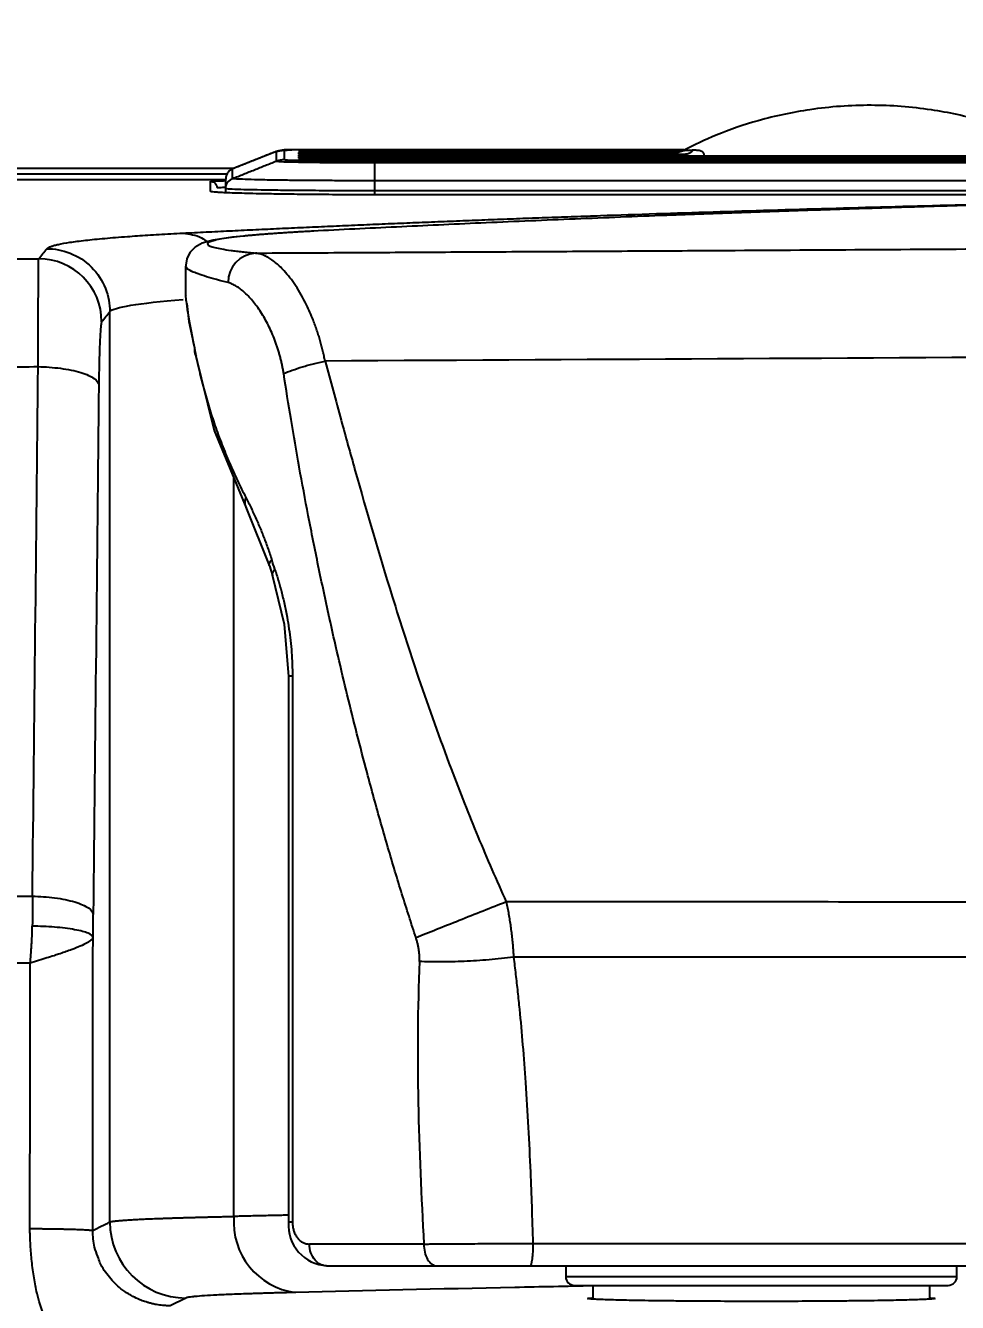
# Model space of a CAD drawing. Extents: x -4150 to 1921, y -105 to 2422.
# Drawn here: x -433.7 to -390.8, y 1789.7 to 1848.5 of the extents above; entities that cross this region are included whole.
import ezdxf

# ---------------------------------------------------------------- set-up
doc = ezdxf.new("R2010")
doc.units = 0
doc.header["$LTSCALE"] = 20
doc.header["$MEASUREMENT"] = 0
doc.layers.get('0').update_dxf_attribs({"linetype": 'CONTINUOUS'})
doc.layers.get('DEFPOINTS').update_dxf_attribs({"linetype": 'CONTINUOUS'})
doc.styles.get("Standard").update_dxf_attribs({"font": 'NanumGothic.ttf'})
doc.dimstyles.get("Standard").update_dxf_attribs({"dimtxt": 2.7, "dimasz": 2.5, "dimexe": 1.5, "dimexo": 1.5, "dimgap": 1.5, "dimtad": 1, "dimdec": 0, "dimlfac": 10, "dimzin": 0, "dimdsep": 46, "dimtxsty": 'Standard', "dimcen": 0, "dimclrt": 2, "dimadec": 0, "dimazin": 0, "dimtfac": 1, "dimtdec": 0, "dimtmove": 0, "dimatfit": 3, "dimfxl": 0, "dimtolj": 1, "dimtzin": 0, "dimarcsym": 0})

# ---------------------------------------------------------------- blocks, each defined once
blk = doc.blocks.new('*D14')
at = {"color": 3, "lineweight": -2}
for p, q in [((-693.815, 1823.725), (-693.815, 1946.807)), ((31.146, 1643.725), (31.146, 1946.807)), ((-669.815, 1940.807), (7.146, 1940.807))]:
    blk.add_line(p, q, dxfattribs=at)
at = {"color": 3}
for points in [[(-669.815, 1944.807), (-669.815, 1936.807), (-693.815, 1940.807)], [(7.146, 1944.807), (7.146, 1936.807), (31.146, 1940.807)]]:
    blk.add_solid(points, dxfattribs=at)
at = {"layer": 'DEFPOINTS', "color": 0}
for p in [(31.146, 1940.807), (-693.815, 1821.925), (31.146, 1641.925)]:
    blk.add_point(p, dxfattribs=at)
at = {"color": 2, "insert": (-331.335, 1965.871), "char_height": 24, "attachment_point": 5}
blk.add_mtext('\\A1;725', dxfattribs=at)

msp = doc.modelspace()

# ---------------------------------------------------------------- linework, layer by layer
for p, q in [((-421.773, 1842.774), (-421.773, 1842.333)), ((-403.39, 1842.783), (-421.215, 1842.783)), ((-420.258, 1842.76), (-403.419, 1842.76)), ((-403.405, 1842.766), (-403.6, 1842.687)), ((-422.132, 1842.708), (-424.161, 1841.897)), ((-422.145, 1842.703), (-422.145, 1842.261)), ((-421.116, 1842.649), (-421.116, 1842.59)), ((-421.116, 1842.552), (-421.116, 1842.493)), ((-421.116, 1842.455), (-421.116, 1842.396)), ((-421.066, 1842.339), (-421.066, 1842.358)), ((-403.626, 1842.678), (-420.516, 1842.678)), ((-420.516, 1842.663), (-403.672, 1842.663)), ((-404.184, 1842.581), (-420.516, 1842.581)), ((-420.516, 1842.566), (-403.34, 1842.566)), ((-366.283, 1842.483), (-420.516, 1842.483)), ((-420.516, 1842.468), (-366.311, 1842.468)), ((-374.65, 1842.386), (-420.516, 1842.386)), ((-420.516, 1842.37), (-374.65, 1842.37)), ((-379.846, 1842.297), (-419.736, 1842.297)), ((-381.327, 1842.29), (-419.181, 1842.29)), ((-417.615, 1842.267), (-382.016, 1842.267)), ((-424.091, 1841.925), (-673.816, 1841.925)), ((-424.41, 1841.654), (-673.541, 1841.654)), ((-424.466, 1841.399), (-673.541, 1841.399)), ((-424.466, 1840.994), (-424.466, 1841.435)), ((-424.466, 1840.806), (-424.466, 1840.994)), ((-417.616, 1841.353), (-417.616, 1840.891)), ((-382.016, 1841.353), (-417.616, 1841.353)), ((-382.016, 1840.71), (-417.619, 1840.71)), ((-382.016, 1840.891), (-417.616, 1840.891)), ((-417.616, 1840.891), (-417.616, 1840.71)), ((-382.016, 1840.71), (-417.616, 1840.71)), ((-426.316, 1837.42), (-426.316, 1836.073)), ((-429.797, 1793.442), (-429.797, 1835.333)), ((-424.086, 1793.697), (-424.086, 1827.665)), ((-423.544, 1826.341), (-422.451, 1823.615)), ((-422.457, 1823.636), (-422.318, 1823.192)), ((-421.581, 1818.568), (-421.581, 1793.42)), ((-421.396, 1818.564), (-421.396, 1793.425)), ((-415.346, 1792.425), (-420.616, 1792.425)), ((-410.331, 1792.455), (-380.904, 1792.455)), ((-408.816, 1791.425), (-408.816, 1790.925)), ((-390.816, 1790.925), (-390.816, 1791.425)), ((-408.816, 1790.925), (-390.816, 1790.925)), ((-407.566, 1790.526), (-407.566, 1789.902)), ((-392.066, 1789.902), (-392.066, 1790.526)), ((-426.3, 1789.942), (-427.016, 1789.584))]:
    msp.add_line(p, q)
at = {"flags": 128}
for points in [[(-420.516, 1842.463), (-420.634, 1842.417), (-420.703, 1842.354)], [(-420.511, 1842.658), (-420.631, 1842.612), (-420.702, 1842.548)], [(-420.511, 1842.561), (-420.631, 1842.515), (-420.702, 1842.451)], [(-420.405, 1839.038), (-422.635, 1838.9), (-424.154, 1838.757), (-425.043, 1838.622), (-425.55, 1838.478), (-425.874, 1838.299), (-426.098, 1838.073), (-426.187, 1837.932), (-426.259, 1837.767), (-426.315, 1837.386)], [(-426.255, 1835.706), (-426.157, 1834.872), (-425.931, 1833.805)], [(-425.911, 1833.526), (-424.993, 1829.87), (-423.527, 1826.306)], [(-422.326, 1823.217), (-421.779, 1820.956), (-421.581, 1818.535)]]:
    msp.add_lwpolyline(points, dxfattribs=at)
for centre, radius, start, end in [((-421.006, 1835.141), 7.641, 91.53009, 98.06498), ((-419.607, 1899.557), 57.279, 268.3086, 269.5955), ((-421.111, 1842.427), 0.261, 15.06964, 62.37734), ((-421.111, 1842.33), 0.261, 15.06964, 62.37734), ((-417.822, 2036.506), 194.239, 269.35407, 270.06076), ((-433.079, 1834.862), 2.903, 0.11432, 89.90704), ((-422.993, 1836.665), 1.367, 94.41719, 179.91578), ((-426.296, 1793.443), 3.501, 180.02766, 269.94623), ((-420.838, 1793.43), 3.259, 175.30017, 262.65429), ((-419.704, 1793.303), 1.881, 176.26372, 266.55987), ((-408.416, 1790.925), 0.4, 180, 270), ((-391.216, 1790.925), 0.4, 270, 0)]:
    msp.add_arc(centre, radius, start, end)
for points, knots in [([(-386.233, 1842.754), (-386.726, 1842.996), (-387.825, 1843.535), (-389.75, 1844.184), (-392.105, 1844.695), (-394.777, 1844.895), (-397.459, 1844.706), (-399.843, 1844.195), (-401.79, 1843.543), (-402.901, 1842.998), (-403.399, 1842.754)], [0, 0, 0, 0, 0.092344, 0.205991, 0.340952, 0.497237, 0.655348, 0.79184, 0.90672, 1, 1, 1, 1]), ([(-421.215, 1842.783), (-421.286, 1842.783), (-421.394, 1842.783), (-421.524, 1842.781), (-421.612, 1842.78), (-421.684, 1842.779), (-421.754, 1842.777), (-421.766, 1842.775), (-421.773, 1842.774)], [0, 0, 0, 0, 0.2394691, 0.3694289, 0.500003, 0.6299635, 0.7605373, 1, 1, 1, 1]), ([(-420.904, 1842.754), (-420.899, 1842.754), (-420.854, 1842.755), (-420.707, 1842.758), (-420.489, 1842.76), (-420.33, 1842.76), (-420.258, 1842.76)], [0, 0, 0, 0, 0.043487, 0.412912, 0.731168, 1, 1, 1, 1]), ([(-404.184, 1842.581), (-404.049, 1842.589), (-403.778, 1842.605), (-403.526, 1842.704), (-403.399, 1842.754)], [0, 0, 0, 0, 0.4974678, 1, 1, 1, 1]), ([(-403.399, 1842.754), (-403.402, 1842.76), (-403.409, 1842.773), (-403.411, 1842.777), (-403.407, 1842.769), (-403.405, 1842.766)], [0, 0, 0, 0, 0.366462, 0.767804, 1, 1, 1, 1]), ([(-402.934, 1842.774), (-402.996, 1842.715), (-403.12, 1842.596), (-403.266, 1842.576), (-403.34, 1842.566)], [0, 0, 0, 0, 0.5, 1, 1, 1, 1]), ([(-402.934, 1842.774), (-402.865, 1842.774), (-402.724, 1842.774), (-402.554, 1842.729), (-402.473, 1842.642), (-402.457, 1842.555), (-402.469, 1842.505), (-402.475, 1842.48)], [0, 0, 0, 0, 0.271007, 0.557305, 0.783309, 0.891411, 1, 1, 1, 1]), ([(-422.046, 1842.708), (-422.063, 1842.708), (-422.137, 1842.706), (-422.141, 1842.704), (-422.145, 1842.703)], [0, 0, 0, 0, 0.2298102, 1, 1, 1, 1]), ([(-422.145, 1842.261), (-422.076, 1842.252), (-421.94, 1842.233), (-420.893, 1842.21), (-419.396, 1842.194), (-418.209, 1842.192), (-417.616, 1842.191)], [0, 0, 0, 0, 0.250043, 0.500057, 0.750043, 1, 1, 1, 1]), ([(-421.773, 1842.333), (-421.751, 1842.324), (-421.724, 1842.313), (-421.354, 1842.305), (-421.298, 1842.304)], [0, 0, 0, 0, 0.849768, 1, 1, 1, 1]), ([(-421.298, 1842.304), (-421.076, 1842.298), (-420.586, 1842.284), (-419.239, 1842.27), (-418.157, 1842.268), (-417.615, 1842.267)], [0, 0, 0, 0, 0.291585, 0.645793, 1, 1, 1, 1]), ([(-420.516, 1842.678), (-420.594, 1842.678), (-420.752, 1842.679), (-420.95, 1842.681), (-421.089, 1842.684), (-421.107, 1842.686), (-421.116, 1842.688)], [0, 0, 0, 0, 0.249955, 0.50019, 0.750334, 1, 1, 1, 1]), ([(-421.116, 1842.649), (-421.106, 1842.651), (-421.088, 1842.655), (-420.964, 1842.659), (-420.84, 1842.661), (-420.737, 1842.662), (-420.628, 1842.663), (-420.553, 1842.663), (-420.516, 1842.663)], [0, 0, 0, 0, 0.31807, 0.577756, 0.694994, 0.805351, 0.904823, 1, 1, 1, 1]), ([(-420.516, 1842.581), (-420.594, 1842.581), (-420.751, 1842.581), (-420.95, 1842.583), (-421.089, 1842.587), (-421.107, 1842.589), (-421.116, 1842.59)], [0, 0, 0, 0, 0.249731, 0.499868, 0.750069, 1, 1, 1, 1]), ([(-421.116, 1842.552), (-421.106, 1842.554), (-421.088, 1842.557), (-420.964, 1842.561), (-420.84, 1842.564), (-420.737, 1842.565), (-420.628, 1842.565), (-420.553, 1842.566), (-420.516, 1842.566)], [0, 0, 0, 0, 0.318067, 0.577751, 0.694988, 0.805347, 0.904816, 1, 1, 1, 1]), ([(-420.516, 1842.483), (-420.594, 1842.484), (-420.751, 1842.484), (-420.95, 1842.486), (-421.089, 1842.489), (-421.107, 1842.492), (-421.116, 1842.493)], [0, 0, 0, 0, 0.249719, 0.499864, 0.750064, 1, 1, 1, 1]), ([(-421.116, 1842.455), (-421.106, 1842.457), (-421.088, 1842.46), (-420.964, 1842.464), (-420.84, 1842.466), (-420.737, 1842.467), (-420.628, 1842.468), (-420.553, 1842.468), (-420.516, 1842.468)], [0, 0, 0, 0, 0.318067, 0.57775, 0.694992, 0.805347, 0.904816, 1, 1, 1, 1]), ([(-421.116, 1842.396), (-421.107, 1842.394), (-421.089, 1842.392), (-420.95, 1842.389), (-420.751, 1842.387), (-420.594, 1842.386), (-420.516, 1842.386)], [0, 0, 0, 0, 0.249929, 0.500135, 0.750281, 1, 1, 1, 1]), ([(-421.066, 1842.358), (-421.057, 1842.36), (-421.042, 1842.363), (-420.936, 1842.366), (-420.822, 1842.368), (-420.727, 1842.37), (-420.624, 1842.37), (-420.551, 1842.37), (-420.516, 1842.37)], [0, 0, 0, 0, 0.300747, 0.56477, 0.682153, 0.794677, 0.899298, 1, 1, 1, 1]), ([(-421.066, 1842.339), (-421.045, 1842.334), (-421.005, 1842.325), (-420.68, 1842.312), (-420.189, 1842.3), (-419.731, 1842.294), (-419.502, 1842.291)], [0, 0, 0, 0, 0.249895, 0.500001, 0.750106, 1, 1, 1, 1]), ([(-420.516, 1842.575), (-420.516, 1842.588), (-420.516, 1842.614), (-420.516, 1842.641), (-420.516, 1842.659), (-420.516, 1842.662), (-420.516, 1842.663)], [0, 0, 0, 0, 0.249975, 0.499979, 0.750006, 1, 1, 1, 1]), ([(-420.516, 1842.37), (-420.516, 1842.369), (-420.516, 1842.367), (-420.516, 1842.352), (-420.516, 1842.329), (-420.516, 1842.308), (-420.516, 1842.297)], [0, 0, 0, 0, 0.250019, 0.499999, 0.750004, 1, 1, 1, 1]), ([(-419.181, 1842.29), (-419.239, 1842.29), (-419.354, 1842.29), (-419.453, 1842.291), (-419.502, 1842.291)], [0, 0, 0, 0, 0.499925, 1, 1, 1, 1]), ([(-424.151, 1841.9), (-424.196, 1841.877), (-424.285, 1841.833), (-424.385, 1841.719), (-424.453, 1841.584), (-424.461, 1841.485), (-424.466, 1841.435)], [0, 0, 0, 0, 0.249999, 0.499997, 0.750008, 1, 1, 1, 1]), ([(-426.432, 1838.945), (-426.078, 1838.963), (-425.37, 1838.998), (-424.297, 1839.051), (-423.217, 1839.103), (-422.128, 1839.154), (-421.031, 1839.205), (-419.926, 1839.255), (-418.813, 1839.304), (-417.691, 1839.352), (-416.561, 1839.399), (-415.423, 1839.446), (-414.277, 1839.492), (-413.122, 1839.538), (-411.96, 1839.583), (-410.789, 1839.627), (-409.609, 1839.67), (-408.422, 1839.712), (-405.925, 1839.8), (-402.06, 1839.928), (-396.732, 1840.087), (-391.268, 1840.236), (-385.668, 1840.373), (-379.935, 1840.5), (-374.071, 1840.617), (-368.081, 1840.725), (-363.105, 1840.806), (-359.21, 1840.864), (-356.444, 1840.904), (-353.657, 1840.941), (-350.847, 1840.978), (-348.015, 1841.013), (-345.161, 1841.046), (-342.285, 1841.078), (-339.388, 1841.109), (-337.439, 1841.128), (-336.464, 1841.138)], [0, 0, 0, 0, 0.014703, 0.0294, 0.044092, 0.058779, 0.073463, 0.088143, 0.102821, 0.117496, 0.132169, 0.146841, 0.161512, 0.176183, 0.190854, 0.205526, 0.220199, 0.234874, 0.249551, 0.312174, 0.374726, 0.437247, 0.499779, 0.562375, 0.624957, 0.687565, 0.750239, 0.777975, 0.805706, 0.833436, 0.861169, 0.888909, 0.916658, 0.944421, 0.9722, 1, 1, 1, 1]), ([(-425.166, 1841.334), (-425.129, 1841.341), (-425.075, 1841.351), (-424.612, 1841.359), (-424.466, 1841.361)], [0, 0, 0, 0, 0.683331, 1, 1, 1, 1]), ([(-425.166, 1841.334), (-425.095, 1841.334), (-425.012, 1841.305), (-424.895, 1841.188), (-424.866, 1841.105), (-424.866, 1841.034)], [0, 0, 0, 0, 0.5, 0.5, 1, 1, 1, 1]), ([(-424.866, 1841.034), (-424.841, 1841.038), (-424.795, 1841.046), (-424.647, 1841.054), (-424.482, 1841.057), (-424.466, 1841.057)], [0, 0, 0, 0, 0.502387, 0.951824, 1, 1, 1, 1]), ([(-424.466, 1840.994), (-424.461, 1841.044), (-424.453, 1841.143), (-424.385, 1841.278), (-424.285, 1841.391), (-424.196, 1841.436), (-424.151, 1841.458)], [0, 0, 0, 0, 0.249991, 0.499997, 0.750009, 1, 1, 1, 1]), ([(-417.616, 1840.891), (-418.49, 1840.893), (-419.821, 1840.895), (-421.412, 1840.908), (-422.714, 1840.923), (-423.714, 1840.945), (-424.353, 1840.97), (-424.426, 1840.986), (-424.466, 1840.994)], [0, 0, 0, 0, 0.242814, 0.369674, 0.499799, 0.708813, 0.844239, 1, 1, 1, 1]), ([(-417.616, 1841.353), (-417.756, 1841.353), (-418.295, 1841.354), (-419.155, 1841.357), (-420.029, 1841.363), (-420.806, 1841.368), (-421.525, 1841.374), (-422.181, 1841.382), (-422.716, 1841.393), (-423.24, 1841.406), (-423.711, 1841.422), (-424.076, 1841.439), (-424.125, 1841.452), (-424.151, 1841.458)], [0, 0, 0, 0, 0.04107, 0.157591, 0.25304, 0.309983, 0.40874, 0.500158, 0.56246, 0.642032, 0.762592, 0.870625, 1, 1, 1, 1]), ([(-417.616, 1840.71), (-417.7, 1840.71), (-417.869, 1840.71), (-418.122, 1840.71), (-418.374, 1840.711), (-418.625, 1840.712), (-419.02, 1840.713), (-419.553, 1840.715), (-420.381, 1840.721), (-421.268, 1840.73), (-422.176, 1840.743), (-423.099, 1840.76), (-424.014, 1840.784), (-424.609, 1840.809), (-424.917, 1840.829), (-425.048, 1840.841), (-425.121, 1840.852), (-425.159, 1840.86), (-425.163, 1840.866), (-425.166, 1840.869)], [0, 0, 0, 0, 0.021414, 0.042773, 0.064099, 0.085417, 0.106751, 0.165105, 0.223341, 0.326306, 0.411043, 0.497233, 0.635535, 0.773476, 0.832468, 0.891798, 0.927719, 0.963748, 1, 1, 1, 1]), ([(-386.652, 1840.324), (-387.065, 1840.313), (-387.891, 1840.29), (-389.122, 1840.255), (-390.345, 1840.22), (-391.561, 1840.184), (-392.769, 1840.147), (-393.971, 1840.11), (-395.165, 1840.072), (-396.351, 1840.034), (-397.53, 1839.995), (-398.702, 1839.956), (-399.867, 1839.916), (-401.024, 1839.875), (-402.174, 1839.834), (-403.316, 1839.792), (-405.493, 1839.71), (-408.663, 1839.584), (-412.048, 1839.439), (-414.684, 1839.319), (-416.617, 1839.227), (-418.542, 1839.133), (-419.809, 1839.067), (-420.445, 1839.034)], [0, 0, 0, 0, 0.033456, 0.066904, 0.100345, 0.133781, 0.167212, 0.20064, 0.234065, 0.267489, 0.300914, 0.334339, 0.367767, 0.401199, 0.434635, 0.468076, 0.501525, 0.627068, 0.752758, 0.813714, 0.875236, 0.937328, 1, 1, 1, 1]), ([(-432.696, 1838.23), (-432.688, 1838.238), (-432.674, 1838.253), (-432.641, 1838.275), (-432.6, 1838.298), (-432.55, 1838.32), (-432.492, 1838.342), (-432.424, 1838.364), (-432.348, 1838.385), (-432.264, 1838.407), (-432.06, 1838.454), (-431.662, 1838.524), (-430.948, 1838.617), (-430.066, 1838.706), (-429.23, 1838.773), (-428.538, 1838.822), (-428.052, 1838.854), (-427.539, 1838.885), (-427.001, 1838.915), (-426.622, 1838.935), (-426.432, 1838.945)], [0, 0, 0, 0, 0.028006, 0.055925, 0.083764, 0.11153, 0.13923, 0.166873, 0.194465, 0.222015, 0.24953, 0.37424, 0.500223, 0.626082, 0.750805, 0.800279, 0.849892, 0.899687, 0.949708, 1, 1, 1, 1]), ([(-426.432, 1838.945), (-426.137, 1838.906), (-425.74, 1838.855), (-425.398, 1838.61), (-425.309, 1838.546)], [0, 0, 0, 0, 0.742677, 1, 1, 1, 1]), ([(-420.445, 1839.034), (-420.547, 1839.029), (-420.75, 1839.018), (-421.044, 1839.002), (-421.329, 1838.985), (-421.604, 1838.968), (-421.87, 1838.951), (-422.126, 1838.934), (-422.373, 1838.916), (-422.61, 1838.898), (-422.838, 1838.88), (-423.057, 1838.862), (-423.266, 1838.844), (-423.466, 1838.825), (-423.798, 1838.792), (-424.219, 1838.744), (-424.658, 1838.68), (-424.986, 1838.614), (-425.203, 1838.548), (-425.31, 1838.482), (-425.307, 1838.415), (-425.196, 1838.348), (-424.98, 1838.282), (-424.661, 1838.216), (-424.31, 1838.162), (-423.982, 1838.12), (-423.712, 1838.089), (-423.42, 1838.058), (-423.206, 1838.038), (-423.098, 1838.027)], [0, 0, 0, 0, 0.020239, 0.040409, 0.060516, 0.080569, 0.100576, 0.120544, 0.140482, 0.160398, 0.180299, 0.200195, 0.220092, 0.24, 0.259926, 0.324391, 0.388654, 0.451997, 0.515168, 0.57743, 0.63954, 0.700752, 0.761812, 0.82199, 0.881983, 0.911573, 0.941082, 0.970546, 1, 1, 1, 1]), ([(-432.696, 1838.23), (-432.354, 1838.23), (-431.986, 1838.167), (-431.273, 1837.884), (-430.931, 1837.663), (-430.365, 1837.097), (-430.144, 1836.755), (-429.86, 1836.042), (-429.798, 1835.674), (-429.797, 1835.333)], [0, 0, 0, 0, 0.25, 0.25, 0.5, 0.5, 0.75, 0.75, 1, 1, 1, 1]), ([(-423.098, 1838.027), (-421.722, 1838.035), (-418.978, 1838.05), (-414.875, 1838.073), (-410.798, 1838.096), (-406.745, 1838.119), (-401.792, 1838.148), (-395.931, 1838.182), (-389.155, 1838.223), (-384.64, 1838.251), (-382.382, 1838.265)], [0, 0, 0, 0, 0.101267, 0.20194, 0.302021, 0.401509, 0.500404, 0.6669, 0.833431, 1, 1, 1, 1]), ([(-475.51, 1837.839), (-474.968, 1837.836), (-473.885, 1837.83), (-472.26, 1837.822), (-470.633, 1837.815), (-469.006, 1837.808), (-467.377, 1837.801), (-465.748, 1837.795), (-464.118, 1837.789), (-462.487, 1837.784), (-460.855, 1837.779), (-459.222, 1837.775), (-457.589, 1837.771), (-455.954, 1837.767), (-453.853, 1837.763), (-451.284, 1837.759), (-448.248, 1837.756), (-445.213, 1837.755), (-442.178, 1837.755), (-439.143, 1837.756), (-436.108, 1837.76), (-434.086, 1837.763), (-433.075, 1837.765)], [0, 0, 0, 0, 0.0384796, 0.0769529, 0.1154215, 0.1538869, 0.1923504, 0.2308137, 0.269278, 0.3077449, 0.3462159, 0.3846924, 0.4231758, 0.4616677, 0.5001695, 0.5716125, 0.643027, 0.7144224, 0.785808, 0.8571933, 0.9285875, 1, 1, 1, 1]), ([(-433.098, 1832.801), (-433.098, 1832.884), (-433.098, 1833.054), (-433.097, 1833.305), (-433.097, 1833.558), (-433.097, 1833.811), (-433.096, 1834.063), (-433.096, 1834.314), (-433.095, 1834.563), (-433.095, 1834.808), (-433.094, 1835.049), (-433.093, 1835.286), (-433.093, 1835.516), (-433.092, 1835.74), (-433.091, 1835.956), (-433.09, 1836.163), (-433.089, 1836.507), (-433.086, 1836.974), (-433.083, 1837.344), (-433.08, 1837.555), (-433.078, 1837.661), (-433.077, 1837.734), (-433.075, 1837.754), (-433.075, 1837.765)], [0, 0, 0, 0, 0.030522, 0.061624, 0.093296, 0.125528, 0.158304, 0.191609, 0.225425, 0.25973, 0.294501, 0.329713, 0.365337, 0.401344, 0.437701, 0.474374, 0.511325, 0.630328, 0.773123, 0.831232, 0.888492, 0.944784, 1, 1, 1, 1]), ([(-419.893, 1833.06), (-419.909, 1833.135), (-419.941, 1833.288), (-419.995, 1833.518), (-420.054, 1833.752), (-420.119, 1833.989), (-420.191, 1834.228), (-420.269, 1834.469), (-420.353, 1834.711), (-420.506, 1835.116), (-420.79, 1835.767), (-421.24, 1836.554), (-421.736, 1837.191), (-422.121, 1837.554), (-422.388, 1837.749), (-422.58, 1837.863), (-422.762, 1837.946), (-422.935, 1838.003), (-423.044, 1838.019), (-423.098, 1838.027)], [0, 0, 0, 0, 0.02671, 0.054326, 0.082847, 0.112271, 0.14259, 0.173796, 0.205877, 0.238823, 0.339761, 0.489458, 0.636141, 0.746777, 0.800715, 0.852979, 0.9036, 0.952605, 1, 1, 1, 1]), ([(-424.36, 1836.667), (-424.716, 1836.761), (-425.445, 1836.954), (-426.013, 1837.164), (-426.287, 1837.318), (-426.295, 1837.39), (-426.299, 1837.42)], [0, 0, 0, 0, 0.301704, 0.617207, 0.835317, 1, 1, 1, 1]), ([(-421.799, 1832.481), (-421.809, 1832.544), (-421.829, 1832.669), (-421.865, 1832.855), (-421.905, 1833.038), (-421.95, 1833.22), (-421.999, 1833.4), (-422.052, 1833.578), (-422.109, 1833.755), (-422.237, 1834.116), (-422.46, 1834.639), (-422.806, 1835.26), (-423.188, 1835.797), (-423.521, 1836.152), (-423.786, 1836.375), (-423.983, 1836.509), (-424.175, 1836.61), (-424.298, 1836.648), (-424.36, 1836.667)], [0, 0, 0, 0, 0.0268513, 0.0538067, 0.0809162, 0.1082286, 0.1357919, 0.1636527, 0.1918561, 0.2204456, 0.3417895, 0.4668108, 0.5987689, 0.7320152, 0.799546, 0.8664859, 0.9331857, 1, 1, 1, 1]), ([(-429.797, 1835.333), (-429.719, 1835.434), (-429.394, 1835.533), (-428.261, 1835.72), (-427.455, 1835.809), (-426.426, 1835.891)], [0, 0, 0, 0, 0.5, 0.5, 1, 1, 1, 1]), ([(-426.305, 1836.073), (-426.309, 1836.059), (-426.324, 1836.01), (-426.266, 1835.695), (-426.22, 1835.235), (-426.044, 1834.361), (-425.906, 1833.671)], [0, 0, 0, 0, 0.071571, 0.251011, 0.408388, 1, 1, 1, 1]), ([(-430.176, 1834.867), (-430.179, 1834.864), (-430.183, 1834.856), (-430.19, 1834.834), (-430.196, 1834.804), (-430.203, 1834.764), (-430.209, 1834.716), (-430.221, 1834.613), (-430.237, 1834.415), (-430.257, 1834.055), (-430.275, 1833.607), (-430.288, 1833.146), (-430.297, 1832.719), (-430.303, 1832.349), (-430.306, 1832.09), (-430.307, 1831.96)], [0, 0, 0, 0, 0.038014, 0.075855, 0.113604, 0.151343, 0.189155, 0.227122, 0.358072, 0.489091, 0.622865, 0.756679, 0.83787, 0.918703, 1, 1, 1, 1]), ([(-425.906, 1833.671), (-425.909, 1833.617), (-425.916, 1833.513), (-425.886, 1833.382), (-425.828, 1833.321), (-425.808, 1833.3)], [0, 0, 0, 0, 0.408254, 0.794484, 1, 1, 1, 1]), ([(-425.906, 1833.671), (-425.874, 1833.507), (-425.813, 1833.184), (-425.709, 1832.706), (-425.598, 1832.24), (-425.482, 1831.788), (-425.36, 1831.347), (-425.233, 1830.92), (-425.101, 1830.505), (-424.911, 1829.937), (-424.65, 1829.224), (-424.302, 1828.376), (-423.937, 1827.564), (-423.671, 1827.038), (-423.541, 1826.78)], [0, 0, 0, 0, 0.06976, 0.137869, 0.204327, 0.269135, 0.332294, 0.393802, 0.453662, 0.511873, 0.640333, 0.764504, 0.884391, 1, 1, 1, 1]), ([(-476.298, 1832.866), (-475.741, 1832.864), (-474.628, 1832.859), (-472.956, 1832.852), (-471.285, 1832.845), (-469.615, 1832.838), (-467.944, 1832.833), (-466.275, 1832.827), (-464.606, 1832.822), (-462.938, 1832.817), (-461.27, 1832.813), (-459.604, 1832.809), (-457.938, 1832.806), (-456.273, 1832.802), (-454.609, 1832.8), (-452.946, 1832.797), (-451.284, 1832.795), (-449.624, 1832.794), (-447.965, 1832.793), (-446.307, 1832.792), (-444.65, 1832.792), (-442.995, 1832.792), (-441.342, 1832.792), (-439.69, 1832.793), (-438.039, 1832.795), (-436.391, 1832.796), (-434.744, 1832.798), (-433.646, 1832.8), (-433.098, 1832.801)], [0, 0, 0, 0, 0.038885, 0.077737, 0.116555, 0.155338, 0.194089, 0.232805, 0.271487, 0.310136, 0.34875, 0.387331, 0.425878, 0.464391, 0.50287, 0.541315, 0.579726, 0.618103, 0.656446, 0.694755, 0.73303, 0.771271, 0.809478, 0.847651, 0.885789, 0.923894, 0.961964, 1, 1, 1, 1]), ([(-433.098, 1832.801), (-432.764, 1832.794), (-432.41, 1832.769), (-431.73, 1832.679), (-431.408, 1832.613), (-430.873, 1832.45), (-430.663, 1832.354), (-430.386, 1832.156), (-430.318, 1832.054), (-430.307, 1831.96)], [0, 0, 0, 0, 0.25, 0.25, 0.5, 0.5, 0.75, 0.75, 1, 1, 1, 1]), ([(-421.799, 1832.481), (-421.69, 1832.531), (-421.555, 1832.584), (-421.258, 1832.69), (-421.094, 1832.743), (-420.846, 1832.818), (-420.763, 1832.842), (-420.598, 1832.888), (-420.517, 1832.909), (-420.26, 1832.976), (-420.078, 1833.019), (-419.893, 1833.06)], [0, 0, 0, 0, 0.25, 0.25, 0.5, 0.5, 0.625, 0.625, 0.75, 0.75, 1, 1, 1, 1]), ([(-419.893, 1833.06), (-419.648, 1832.153), (-419.196, 1830.48), (-418.195, 1826.864), (-417.036, 1822.898), (-415.559, 1818.315), (-414.425, 1815.146), (-413.49, 1812.722), (-412.865, 1811.176), (-412.226, 1809.663), (-411.778, 1808.667), (-411.555, 1808.169)], [0, 0, 0, 0, 0.1075046, 0.1984617, 0.4295833, 0.5800274, 0.748351, 0.8132989, 0.8759544, 0.9380993, 1, 1, 1, 1]), ([(-415.708, 1806.516), (-415.816, 1806.847), (-416.036, 1807.519), (-416.359, 1808.545), (-416.682, 1809.601), (-417.005, 1810.688), (-417.326, 1811.806), (-417.647, 1812.954), (-418.178, 1814.916), (-418.883, 1817.687), (-419.618, 1820.862), (-420.206, 1823.615), (-420.667, 1825.92), (-421.084, 1828.162), (-421.462, 1830.341), (-421.688, 1831.775), (-421.799, 1832.481)], [0, 0, 0, 0, 0.039136, 0.079376, 0.120721, 0.163171, 0.20673, 0.251398, 0.297177, 0.435181, 0.572937, 0.663735, 0.751831, 0.837234, 0.919953, 1, 1, 1, 1]), ([(-423.541, 1826.78), (-423.56, 1826.716), (-423.598, 1826.592), (-423.588, 1826.437), (-423.548, 1826.358), (-423.532, 1826.327)], [0, 0, 0, 0, 0.391308, 0.760849, 1, 1, 1, 1]), ([(-423.541, 1826.78), (-423.501, 1826.701), (-423.42, 1826.543), (-423.3, 1826.298), (-423.182, 1826.048), (-423.065, 1825.791), (-422.915, 1825.449), (-422.737, 1825.014), (-422.534, 1824.479), (-422.411, 1824.106), (-422.349, 1823.921)], [0, 0, 0, 0, 0.095163, 0.189789, 0.283949, 0.377719, 0.471171, 0.6498, 0.825884, 1, 1, 1, 1]), ([(-422.453, 1823.637), (-422.455, 1823.643), (-422.476, 1823.683), (-422.453, 1823.781), (-422.384, 1823.873), (-422.349, 1823.921)], [0, 0, 0, 0, 0.072713, 0.526383, 1, 1, 1, 1]), ([(-422.207, 1823.484), (-422.243, 1823.436), (-422.313, 1823.343), (-422.337, 1823.243), (-422.316, 1823.2), (-422.312, 1823.192)], [0, 0, 0, 0, 0.462152, 0.899366, 1, 1, 1, 1]), ([(-422.207, 1823.484), (-422.179, 1823.398), (-422.124, 1823.229), (-422.046, 1822.972), (-421.972, 1822.714), (-421.875, 1822.351), (-421.76, 1821.875), (-421.644, 1821.3), (-421.552, 1820.739), (-421.482, 1820.197), (-421.433, 1819.654), (-421.401, 1819.11), (-421.398, 1818.746), (-421.396, 1818.564)], [0, 0, 0, 0, 0.057577, 0.114296, 0.170202, 0.225338, 0.34754, 0.469788, 0.577767, 0.68437, 0.79, 0.89507, 1, 1, 1, 1]), ([(-421.396, 1818.564), (-421.442, 1818.564), (-421.533, 1818.564), (-421.586, 1818.564), (-421.576, 1818.564), (-421.575, 1818.564)], [0, 0, 0, 0, 0.446465, 0.892933, 1, 1, 1, 1]), ([(-474.08, 1808.435), (-473.597, 1808.435), (-472.372, 1808.435), (-470.149, 1808.435), (-467.151, 1808.434), (-463.378, 1808.434), (-458.827, 1808.434), (-453.631, 1808.433), (-448.318, 1808.433), (-443.423, 1808.434), (-439.343, 1808.434), (-436.08, 1808.434), (-434.176, 1808.434), (-433.361, 1808.434)], [0, 0, 0, 0, 0.035784, 0.090574, 0.16437, 0.257171, 0.368976, 0.499786, 0.639825, 0.759867, 0.859911, 0.939956, 1, 1, 1, 1]), ([(-433.361, 1808.434), (-433.031, 1808.427), (-432.68, 1808.404), (-432.004, 1808.315), (-431.68, 1808.249), (-431.142, 1808.087), (-430.929, 1807.991), (-430.646, 1807.792), (-430.577, 1807.689), (-430.566, 1807.593)], [0, 0, 0, 0, 0.25, 0.25, 0.5, 0.5, 0.75, 0.75, 1, 1, 1, 1]), ([(-411.555, 1808.169), (-411.899, 1808.034), (-412.259, 1807.892), (-412.987, 1807.604), (-413.356, 1807.457), (-414.079, 1807.169), (-414.433, 1807.028), (-415.103, 1806.76), (-415.419, 1806.632), (-415.708, 1806.516)], [0, 0, 0, 0, 0.25, 0.25, 0.5, 0.5, 0.75, 0.75, 1, 1, 1, 1]), ([(-380.991, 1808.162), (-386.08, 1808.164), (-391.171, 1808.164), (-401.359, 1808.167), (-406.455, 1808.169), (-411.555, 1808.169)], [0, 0, 0, 0, 0.5, 0.5, 1, 1, 1, 1]), ([(-411.555, 1808.169), (-411.536, 1808.077), (-411.497, 1807.893), (-411.446, 1807.614), (-411.398, 1807.333), (-411.356, 1807.05), (-411.319, 1806.766), (-411.287, 1806.481), (-411.259, 1806.196), (-411.236, 1805.911), (-411.225, 1805.72), (-411.22, 1805.625)], [0, 0, 0, 0, 0.112096, 0.224005, 0.335703, 0.447163, 0.558359, 0.669267, 0.779859, 0.890111, 1, 1, 1, 1]), ([(-433.464, 1805.347), (-433.456, 1805.442), (-433.442, 1805.621), (-433.423, 1805.87), (-433.408, 1806.082), (-433.39, 1806.354), (-433.373, 1806.673), (-433.369, 1806.934), (-433.367, 1807.053)], [0, 0, 0, 0, 0.167285, 0.313019, 0.437106, 0.539484, 0.789398, 1, 1, 1, 1]), ([(-430.575, 1806.546), (-430.586, 1806.604), (-430.656, 1806.665), (-430.938, 1806.786), (-431.151, 1806.843), (-431.689, 1806.941), (-432.011, 1806.981), (-432.687, 1807.034), (-433.037, 1807.049), (-433.367, 1807.053)], [0, 0, 0, 0, 0.25, 0.25, 0.5, 0.5, 0.75, 0.75, 1, 1, 1, 1]), ([(-430.574, 1806.546), (-430.578, 1806.534), (-430.584, 1806.509), (-430.607, 1806.471), (-430.641, 1806.432), (-430.687, 1806.39), (-430.746, 1806.347), (-430.858, 1806.276), (-431.069, 1806.168), (-431.357, 1806.05), (-431.637, 1805.944), (-431.874, 1805.859), (-432.128, 1805.773), (-432.403, 1805.683), (-432.831, 1805.551), (-433.206, 1805.43), (-433.464, 1805.347)], [0, 0, 0, 0, 0.038951, 0.0787971, 0.1194951, 0.1609942, 0.2032366, 0.2461571, 0.3646884, 0.4951222, 0.548101, 0.6207395, 0.6952521, 0.7468338, 0.8262016, 1, 1, 1, 1]), ([(-430.589, 1793.046), (-430.589, 1793.119), (-430.588, 1793.371), (-430.589, 1793.911), (-430.588, 1794.77), (-430.586, 1795.949), (-430.585, 1797.449), (-430.583, 1799.27), (-430.58, 1801.41), (-430.578, 1803.871), (-430.576, 1805.619), (-430.574, 1806.546)], [0, 0, 0, 0, 0.016263, 0.056131, 0.119757, 0.207151, 0.318263, 0.453103, 0.611673, 0.793972, 1, 1, 1, 1]), ([(-415.548, 1805.428), (-415.547, 1805.48), (-415.544, 1805.583), (-415.551, 1805.738), (-415.565, 1805.893), (-415.588, 1806.049), (-415.62, 1806.205), (-415.659, 1806.361), (-415.691, 1806.464), (-415.708, 1806.516)], [0, 0, 0, 0, 0.138481, 0.277417, 0.417429, 0.559123, 0.703083, 0.849866, 1, 1, 1, 1]), ([(-433.464, 1805.347), (-433.978, 1805.347), (-435.239, 1805.347), (-437.478, 1805.346), (-440.415, 1805.346), (-445.159, 1805.345), (-451.405, 1805.345), (-457.443, 1805.345), (-461.931, 1805.345), (-464.945, 1805.345), (-467.956, 1805.345), (-470.965, 1805.345), (-472.968, 1805.345), (-473.97, 1805.345)], [0, 0, 0, 0, 0.038059, 0.093286, 0.165682, 0.255244, 0.444119, 0.627618, 0.702094, 0.776571, 0.851047, 0.925524, 1, 1, 1, 1]), ([(-433.478, 1793.137), (-433.477, 1793.41), (-433.477, 1793.99), (-433.475, 1794.791), (-433.475, 1795.583), (-433.475, 1796.334), (-433.473, 1797.127), (-433.47, 1800.131), (-433.467, 1802.871), (-433.464, 1805.347)], [0, 0, 0, 0, 0.06721, 0.142347, 0.196931, 0.261855, 0.326783, 0.391712, 1, 1, 1, 1]), ([(-415.548, 1805.428), (-415.638, 1803.275), (-415.651, 1801.105), (-415.565, 1796.765), (-415.465, 1794.594), (-415.346, 1792.425)], [0, 0, 0, 0, 0.5, 0.5, 1, 1, 1, 1]), ([(-411.22, 1805.625), (-411.587, 1805.58), (-411.966, 1805.54), (-412.73, 1805.475), (-413.114, 1805.45), (-413.864, 1805.416), (-414.229, 1805.407), (-414.922, 1805.406), (-415.248, 1805.413), (-415.548, 1805.428)], [0, 0, 0, 0, 0.25, 0.25, 0.5, 0.5, 0.75, 0.75, 1, 1, 1, 1]), ([(-380.963, 1805.633), (-381.923, 1805.633), (-384.442, 1805.632), (-389.482, 1805.631), (-395.579, 1805.629), (-401.95, 1805.628), (-406.996, 1805.627), (-410.025, 1805.625), (-411.22, 1805.625)], [0, 0, 0, 0, 0.095327, 0.249999, 0.500003, 0.700006, 0.881614, 1, 1, 1, 1]), ([(-411.22, 1805.625), (-411.187, 1805.36), (-411.122, 1804.83), (-411.032, 1804.031), (-410.92, 1802.951), (-410.794, 1801.559), (-410.605, 1799.061), (-410.477, 1796.587), (-410.382, 1794.119), (-410.348, 1793.026), (-410.331, 1792.455)], [0, 0, 0, 0, 0.060622, 0.121443, 0.182466, 0.307332, 0.438979, 0.751537, 0.870198, 1, 1, 1, 1]), ([(-429.797, 1793.442), (-429.79, 1793.445), (-429.775, 1793.45), (-429.739, 1793.459), (-429.694, 1793.468), (-429.639, 1793.476), (-429.575, 1793.484), (-429.502, 1793.493), (-429.421, 1793.501), (-429.331, 1793.509), (-429.234, 1793.516), (-429.13, 1793.524), (-429.018, 1793.532), (-428.9, 1793.539), (-428.775, 1793.547), (-428.644, 1793.554), (-428.508, 1793.561), (-428.366, 1793.568), (-428.219, 1793.575), (-428.067, 1793.581), (-427.911, 1793.588), (-427.75, 1793.594), (-427.586, 1793.601), (-427.418, 1793.607), (-427.247, 1793.613), (-427.073, 1793.619), (-426.896, 1793.625), (-426.717, 1793.63), (-426.536, 1793.636), (-426.352, 1793.641), (-426.167, 1793.647), (-425.981, 1793.652), (-425.793, 1793.657), (-425.604, 1793.662), (-425.415, 1793.667), (-425.225, 1793.672), (-425.035, 1793.676), (-424.845, 1793.681), (-424.655, 1793.685), (-424.465, 1793.689), (-424.276, 1793.693), (-424.149, 1793.696), (-424.086, 1793.697)], [0, 0, 0, 0, 0.031863, 0.063374, 0.094532, 0.125338, 0.155791, 0.185894, 0.215644, 0.245043, 0.274089, 0.302784, 0.331127, 0.359118, 0.386757, 0.414044, 0.440979, 0.467563, 0.493794, 0.519674, 0.545202, 0.570377, 0.595201, 0.619674, 0.643794, 0.667562, 0.690979, 0.714043, 0.736756, 0.759117, 0.781126, 0.802783, 0.824088, 0.845041, 0.865642, 0.885891, 0.905788, 0.925334, 0.944528, 0.96337, 0.981861, 1, 1, 1, 1]), ([(-421.396, 1793.425), (-421.442, 1793.425), (-421.533, 1793.425), (-421.586, 1793.425), (-421.577, 1793.425), (-421.575, 1793.425)], [0, 0, 0, 0, 0.450995, 0.901993, 1, 1, 1, 1]), ([(-421.396, 1793.425), (-421.395, 1793.397), (-421.394, 1793.34), (-421.386, 1793.256), (-421.373, 1793.174), (-421.355, 1793.094), (-421.319, 1792.977), (-421.257, 1792.833), (-421.157, 1792.686), (-421.039, 1792.569), (-420.907, 1792.487), (-420.765, 1792.434), (-420.666, 1792.428), (-420.616, 1792.425)], [0, 0, 0, 0, 0.046967, 0.093534, 0.140239, 0.187616, 0.236176, 0.356621, 0.48111, 0.605118, 0.735502, 0.866198, 1, 1, 1, 1]), ([(-426.713, 1784.728), (-426.808, 1784.728), (-426.994, 1784.729), (-427.268, 1784.742), (-427.532, 1784.762), (-427.786, 1784.791), (-428.029, 1784.829), (-428.313, 1784.885), (-428.64, 1784.971), (-429.13, 1785.137), (-429.947, 1785.511), (-430.988, 1786.258), (-431.98, 1787.395), (-432.715, 1788.71), (-433.104, 1789.89), (-433.301, 1790.879), (-433.398, 1791.623), (-433.444, 1792.257), (-433.468, 1792.699), (-433.476, 1792.95), (-433.477, 1793.076), (-433.478, 1793.137)], [0, 0, 0, 0, 0.02347, 0.046107, 0.067935, 0.088981, 0.109276, 0.128852, 0.160506, 0.192967, 0.256618, 0.382284, 0.506345, 0.626599, 0.752187, 0.811846, 0.87566, 0.937769, 0.968886, 0.985061, 1, 1, 1, 1]), ([(-433.478, 1793.137), (-433.418, 1793.136), (-433.297, 1793.136), (-433.115, 1793.135), (-432.931, 1793.133), (-432.746, 1793.132), (-432.562, 1793.129), (-432.379, 1793.127), (-432.2, 1793.124), (-432.024, 1793.12), (-431.855, 1793.117), (-431.692, 1793.113), (-431.537, 1793.108), (-431.392, 1793.104), (-431.258, 1793.099), (-431.134, 1793.094), (-431.023, 1793.089), (-430.924, 1793.084), (-430.838, 1793.078), (-430.765, 1793.073), (-430.704, 1793.067), (-430.657, 1793.062), (-430.622, 1793.057), (-430.599, 1793.051), (-430.592, 1793.048), (-430.589, 1793.046)], [0, 0, 0, 0, 0.039897, 0.08068, 0.122298, 0.164695, 0.207803, 0.251548, 0.295848, 0.340613, 0.38575, 0.431158, 0.476733, 0.52237, 0.567961, 0.613402, 0.658587, 0.703416, 0.747792, 0.791626, 0.834834, 0.877339, 0.919074, 0.959978, 1, 1, 1, 1]), ([(-430.352, 1791.854), (-430.41, 1791.996), (-430.558, 1792.364), (-430.578, 1792.787), (-430.589, 1793.046)], [0, 0, 0, 0, 0.3873903, 1, 1, 1, 1]), ([(-419.831, 1791.425), (-419.879, 1791.425), (-419.925, 1791.431), (-420.013, 1791.451), (-420.056, 1791.465), (-420.188, 1791.527), (-420.278, 1791.592), (-420.435, 1791.773), (-420.503, 1791.889), (-420.593, 1792.148), (-420.616, 1792.289), (-420.616, 1792.425)], [0, 0, 0, 0, 0.125, 0.125, 0.25, 0.25, 0.5, 0.5, 0.75, 0.75, 1, 1, 1, 1]), ([(-415.346, 1792.425), (-415.273, 1792.426), (-415.131, 1792.427), (-414.913, 1792.429), (-414.698, 1792.431), (-414.486, 1792.432), (-414.278, 1792.434), (-414.075, 1792.435), (-413.878, 1792.437), (-413.687, 1792.438), (-413.504, 1792.439), (-413.328, 1792.44), (-413.16, 1792.441), (-412.867, 1792.443), (-412.446, 1792.445), (-411.896, 1792.448), (-411.358, 1792.451), (-410.837, 1792.453), (-410.497, 1792.455), (-410.331, 1792.455)], [0, 0, 0, 0, 0.050264, 0.099021, 0.146208, 0.191767, 0.235648, 0.277807, 0.318204, 0.356809, 0.393593, 0.428533, 0.461613, 0.492818, 0.60036, 0.705116, 0.806791, 0.905148, 1, 1, 1, 1]), ([(-415.346, 1792.425), (-415.346, 1792.306), (-415.333, 1792.179), (-415.276, 1791.932), (-415.231, 1791.814), (-415.116, 1791.619), (-415.047, 1791.543), (-414.903, 1791.446), (-414.828, 1791.425), (-414.76, 1791.425)], [0, 0, 0, 0, 0.25, 0.25, 0.5, 0.5, 0.75, 0.75, 1, 1, 1, 1]), ([(-410.331, 1792.455), (-410.33, 1792.185), (-410.342, 1791.923), (-410.391, 1791.535), (-410.424, 1791.425), (-410.458, 1791.425)], [0, 0, 0, 0, 0.5, 0.5, 1, 1, 1, 1]), ([(-428.742, 1790.015), (-428.808, 1790.052), (-428.999, 1790.158), (-429.379, 1790.426), (-429.837, 1790.885), (-430.202, 1791.39), (-430.321, 1791.759), (-430.352, 1791.854)], [0, 0, 0, 0, 0.092958, 0.267819, 0.572784, 0.89012, 1, 1, 1, 1]), ([(-414.76, 1791.425), (-414.146, 1791.425), (-413.448, 1791.425), (-411.979, 1791.425), (-411.209, 1791.425), (-410.458, 1791.425)], [0, 0, 0, 0, 0.5, 0.5, 1, 1, 1, 1]), ([(-410.458, 1791.425), (-405.317, 1791.425), (-400.88, 1791.425), (-390.609, 1791.425), (-386.176, 1791.425), (-381.046, 1791.425)], [0, 0, 0, 0, 0.5, 0.5, 1, 1, 1, 1]), ([(-407.566, 1790.5), (-408.775, 1790.475), (-413.616, 1790.379), (-417.98, 1790.276), (-421.254, 1790.198)], [0, 0, 0, 0, 0.249729, 1, 1, 1, 1]), ([(-408.416, 1790.525), (-408.416, 1790.525), (-407.51, 1790.525), (-404.284, 1790.525), (-402.097, 1790.525), (-397.535, 1790.525), (-395.347, 1790.525), (-392.122, 1790.525), (-391.216, 1790.525), (-391.216, 1790.525)], [0, 0, 0, 0, 0.25, 0.25, 0.5, 0.5, 0.75, 0.75, 1, 1, 1, 1]), ([(-427.016, 1789.584), (-427.075, 1789.585), (-427.188, 1789.586), (-427.402, 1789.601), (-427.593, 1789.627), (-427.784, 1789.664), (-427.923, 1789.696), (-428.067, 1789.737), (-428.234, 1789.79), (-428.462, 1789.875), (-428.637, 1789.962), (-428.742, 1790.015)], [0, 0, 0, 0, 0.093004, 0.180363, 0.340691, 0.399093, 0.494879, 0.578352, 0.652783, 0.791638, 1, 1, 1, 1]), ([(-421.254, 1790.198), (-421.35, 1790.196), (-421.541, 1790.191), (-421.818, 1790.184), (-422.088, 1790.177), (-422.35, 1790.17), (-422.605, 1790.162), (-422.851, 1790.155), (-423.09, 1790.147), (-423.552, 1790.132), (-424.185, 1790.109), (-424.894, 1790.077), (-425.466, 1790.044), (-425.824, 1790.016), (-426.039, 1789.994), (-426.164, 1789.977), (-426.255, 1789.959), (-426.285, 1789.948), (-426.3, 1789.942)], [0, 0, 0, 0, 0.03127, 0.062507, 0.093722, 0.124926, 0.156129, 0.187342, 0.218575, 0.24984, 0.374815, 0.499827, 0.624842, 0.74989, 0.812443, 0.874921, 0.937411, 1, 1, 1, 1]), ([(-391.816, 1789.925), (-391.817, 1789.923), (-391.819, 1789.92), (-391.836, 1789.915), (-391.862, 1789.91), (-391.9, 1789.905), (-391.975, 1789.897), (-392.116, 1789.886), (-392.369, 1789.873), (-392.701, 1789.861), (-393.25, 1789.844), (-394.117, 1789.826), (-395.195, 1789.811), (-396.134, 1789.801), (-397.076, 1789.793), (-398.304, 1789.787), (-399.816, 1789.785), (-401.328, 1789.787), (-402.555, 1789.793), (-403.497, 1789.801), (-404.436, 1789.811), (-405.514, 1789.826), (-406.381, 1789.844), (-406.931, 1789.861), (-407.262, 1789.873), (-407.516, 1789.886), (-407.672, 1789.898), (-407.76, 1789.908), (-407.807, 1789.917), (-407.813, 1789.922), (-407.816, 1789.925)], [0, 0, 0, 0, 0.01163, 0.023266, 0.034924, 0.046619, 0.058367, 0.089327, 0.120094, 0.152147, 0.184461, 0.250093, 0.315858, 0.348115, 0.380046, 0.439585, 0.500003, 0.560401, 0.61996, 0.65187, 0.684148, 0.749913, 0.815544, 0.847838, 0.879912, 0.910657, 0.941638, 0.961177, 0.980607, 1, 1, 1, 1])]:
    msp.add_open_spline(points, degree=3, knots=knots)
for points, degree in [([(-421.773, 1842.774), (-422.145, 1842.703)], 1), ([(-421.028, 1842.749), (-420.904, 1842.754)], 1), ([(-403.399, 1842.754), (-402.934, 1842.774)], 1), ([(-422.145, 1842.703), (-424.151, 1841.9)], 1), ([(-424.151, 1841.458), (-422.145, 1842.261)], 1), ([(-421.773, 1842.333), (-422.145, 1842.261)], 1), ([(-417.615, 1842.267), (-417.616, 1842.191)], 1), ([(-417.616, 1842.191), (-417.616, 1841.353)], 1), ([(-417.616, 1842.191), (-382.016, 1842.191)], 1), ([(-403.531, 1842.569), (-404.184, 1842.581)], 1), ([(-403.34, 1842.566), (-403.531, 1842.569)], 1), ([(-424.151, 1841.458), (-424.151, 1841.9)], 1), ([(-425.166, 1840.869), (-425.166, 1841.057), (-425.166, 1841.212), (-425.166, 1841.334)], 3), ([(-433.075, 1837.765), (-432.948, 1837.925), (-432.822, 1838.08), (-432.696, 1838.23)], 3), ([(-430.176, 1834.867), (-430.05, 1835.027), (-429.924, 1835.183), (-429.797, 1835.333)], 3), ([(-433.361, 1808.434), (-433.273, 1816.556), (-433.186, 1824.679), (-433.098, 1832.801)], 3), ([(-381.437, 1833.271), (-394.307, 1833.196), (-406.937, 1833.127), (-419.893, 1833.06)], 3), ([(-430.307, 1831.96), (-430.393, 1823.838), (-430.48, 1815.716), (-430.566, 1807.593)], 3), ([(-422.207, 1823.484), (-422.255, 1823.629), (-422.302, 1823.775), (-422.349, 1823.921)], 3), ([(-433.361, 1808.434), (-433.364, 1807.981), (-433.366, 1807.519), (-433.367, 1807.053)], 3), ([(-430.574, 1806.546), (-430.572, 1806.9), (-430.569, 1807.25), (-430.566, 1807.593)], 3), ([(-430.589, 1793.046), (-430.325, 1793.178), (-430.061, 1793.31), (-429.797, 1793.442)], 3), ([(-421.581, 1793.753), (-424.086, 1793.697)], 1), ([(-419.831, 1791.425), (-418.375, 1791.425), (-416.663, 1791.425), (-414.76, 1791.425)], 3), ([(-407.816, 1789.925), (-407.566, 1789.948)], 1), ([(-392.066, 1789.948), (-391.816, 1789.925)], 1)]:
    msp.add_open_spline(points, degree=degree)

# ---------------------------------------------------------------- dimensions: what is measured, and where the dimension line sits
dim = msp.add_linear_dim(base=(31.146, 1940.807), p1=(-693.815, 1821.925), p2=(31.146, 1641.925), angle=180, dimstyle='Standard', override={"dimscale": 1.2, "dimtxt": 20, "dimasz": 20, "dimexe": 5, "dimgap": 10, "dimtih": 1, "dimtoh": 1, "dimlfac": 1, "dimzin": 12, "dimclrd": 3, "dimclre": 3, "dimazin": 2, "dimarcsym": 1})
dim.commit()
dim.dimension.update_dxf_attribs({"geometry": '*D14', "text_midpoint": (-331.335, 1965.871)})

doc.saveas('drawing.dxf')
